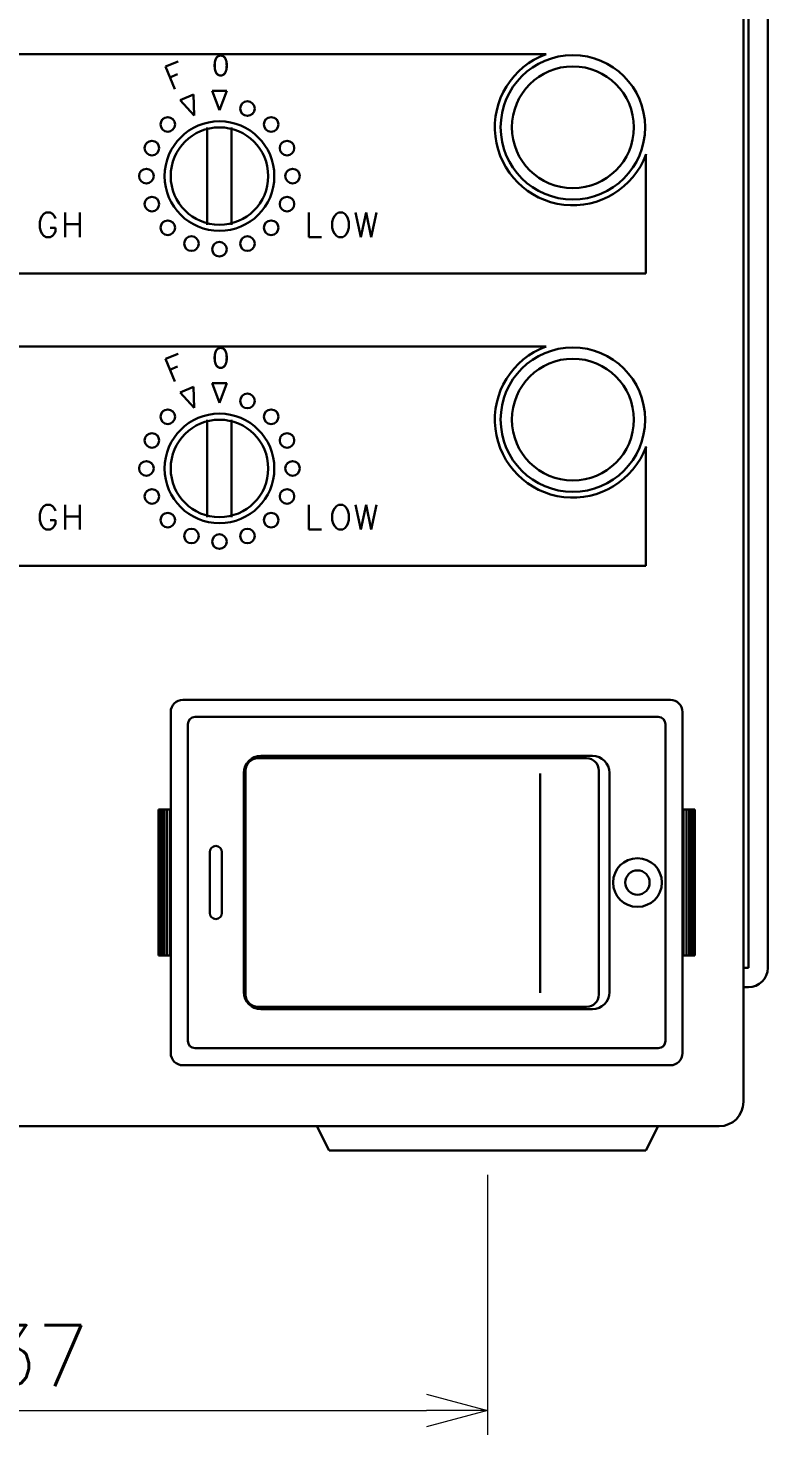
# Model space of a CAD drawing. Header units: inches. Extents: x -5 to 355, y -14 to 172.
# Drawn here: x 24.6 to 54.9, y -6.1 to 51.7 of the extents above; entities that cross this region are included whole.
import ezdxf

# ---------------------------------------------------------------- set-up
doc = ezdxf.new("R2010")
doc.units = ezdxf.units.IN
doc.header["$MEASUREMENT"] = 0
doc.layers.get('0').update_dxf_attribs({"lineweight": 30})
doc.layers.get('Defpoints').update_dxf_attribs({"lineweight": 9})
doc.layers.add('2KD_寸法１', color=7, linetype='Continuous', lineweight=15)
doc.layers.add('2KD_寸法１ @ 1', color=7, linetype='Continuous', lineweight=15)
doc.styles.add('BIGFONT', font='txt.shx', dxfattribs={"bigfont": 'bigfont'})
doc.styles.get("Standard").update_dxf_attribs({"font": 'txt', "bigfont": 'extfont2.shx'})
doc.dimstyles.new('KD-STD', dxfattribs={"dimscale": 0, "dimtxt": 2.5, "dimasz": 2.5, "dimexe": 1, "dimexo": 1, "dimgap": 1, "dimtad": 1, "dimdsep": 46, "dimtxsty": 'Standard', "dimblk": 'OPEN30', "dimcen": 0, "dimadec": 0, "dimazin": 0, "dimtfac": 1, "dimtmove": 0, "dimatfit": 3, "dimldrblk": 'OPEN30', "dimfxl": 1, "dimtolj": 1, "dimtzin": 0, "dimlwd": 15, "dimlwe": 15, "dimarcsym": 0})

# ---------------------------------------------------------------- blocks, each defined once
blk = doc.blocks.new('_Open30')
at = {"lineweight": -2}
for p, q in [((-1, 0.268), (0, 0)), ((0, 0), (-1, -0.268)), ((0, 0), (-1, 0))]:
    blk.add_line(p, q, dxfattribs=at)
blk = doc.blocks.new('*D63')
at = {"layer": '2KD_寸法１', "color": 0, "lineweight": 15}
for p, q in [((6.44, 4.599), (6.44, -6.072)), ((43.44, 4.599), (43.44, -6.072)), ((8.94, -5.072), (40.94, -5.072))]:
    blk.add_line(p, q, dxfattribs=at)
at = {"layer": 'Defpoints', "color": 0}
for p in [(6.44, 5.599), (43.44, 5.599), (43.44, -5.072)]:
    blk.add_point(p, dxfattribs=at)
at = {"layer": '2KD_寸法１', "color": 0, "lineweight": 15, "xscale": 2.5, "yscale": 2.5, "zscale": 2.5, "rotation": 180}
blk.add_blockref('_Open30', (6.44, -5.072), dxfattribs=at)
at = {"layer": '2KD_寸法１', "color": 0, "lineweight": 15, "xscale": 2.5, "yscale": 2.5, "zscale": 2.5}
blk.add_blockref('_Open30', (43.44, -5.072), dxfattribs=at)
at = {"layer": '2KD_寸法１', "color": 0, "lineweight": 15, "insert": (24.94, -2.822), "char_height": 2.5, "attachment_point": 5}
blk.add_mtext('\\A1;37', dxfattribs=at)
blk = doc.blocks.new('A$C6F742C00')
for p, q in [((59, 80), (59, 2)), ((59.2, 80.2), (59.2, 7.5)), ((60, 80), (60, 7.5)), ((13.5, 44.997), (50.9, 44.997)), ((35.883, 43.116), (36.437, 43.345)), ((36.437, 43.345), (36.466, 42.491)), ((37.2, 43.497), (37.8, 43.497)), ((37.2, 43.497), (37.5, 42.697)), ((37.8, 43.497), (37.5, 42.697)), ((35.883, 43.116), (36.466, 42.491)), ((37, 37.997), (37, 41.997)), ((38, 37.997), (38, 41.997)), ((55, 40.897), (55, 35.997)), ((55, 35.997), (18, 35.997)), ((13.5, 32.997), (50.9, 32.997)), ((35.883, 31.116), (36.437, 31.345)), ((36.437, 31.345), (36.466, 30.491)), ((37.2, 31.497), (37.8, 31.497)), ((37.2, 31.497), (37.5, 30.697)), ((37.8, 31.497), (37.5, 30.697)), ((35.883, 31.116), (36.466, 30.491)), ((37, 25.997), (37, 29.997)), ((38, 25.997), (38, 29.997)), ((55, 28.897), (55, 23.997)), ((55, 23.997), (18, 23.997)), ((36, 18.5), (56, 18.5)), ((35.5, 4), (35.5, 18)), ((56.5, 18), (56.5, 4)), ((36.2, 4.5), (36.2, 17.5)), ((36.5, 17.8), (55.5, 17.8)), ((55.8, 17.5), (55.8, 4.5)), ((39.2, 16.2), (52.8, 16.2)), ((38.574, 6.4), (38.574, 15.6)), ((39.074, 16.1), (52.563, 16.1)), ((53.063, 15.6), (53.063, 6.4)), ((38.5, 6.5), (38.5, 15.5)), ((50.652, 6.479), (50.652, 15.479)), ((53.5, 15.5), (53.5, 6.5)), ((35, 14), (35.5, 14)), ((35, 8), (35, 14)), ((35.036, 8), (35.036, 14)), ((35.081, 14), (35.081, 8)), ((35.146, 8), (35.146, 14)), ((35.23, 14), (35.23, 8)), ((35.335, 8), (35.335, 14)), ((35.462, 14), (35.462, 8)), ((56.5, 14), (57, 14)), ((56.537, 8), (56.537, 14)), ((56.665, 14), (56.665, 8)), ((56.769, 8), (56.769, 14)), ((56.854, 14), (56.854, 8)), ((56.918, 8), (56.918, 14)), ((56.964, 14), (56.964, 8)), ((57, 14), (57, 8)), ((37.1, 9.75), (37.1, 12.25)), ((37.6, 12.25), (37.6, 9.75)), ((35.5, 8), (35, 8)), ((57, 8), (56.5, 8)), ((59.2, 7.5), (59, 7.5)), ((59.2, 6.7), (59, 6.7)), ((52.563, 5.9), (39.074, 5.9)), ((52.8, 5.8), (39.2, 5.8)), ((55.5, 4.2), (36.5, 4.2)), ((56, 3.5), (36, 3.5)), ((2, 1), (58, 1))]:
    blk.add_line(p, q)
at = {"lineweight": 30}
for p, q in [((41.5, 1), (42, 0)), ((55.5, 1), (55, 0)), ((42, 0), (55, 0))]:
    blk.add_line(p, q, dxfattribs=at)
at = {"lineweight": 15}
blk.add_line((43, 1), (54, 1), dxfattribs=at)
for centre, radius in [((52, 42), 2.963), ((52, 42), 2.5), ((38.648, 42.768), 0.3), ((35.378, 42.118), 0.3), ((37.5, 39.997), 2.25), ((39.621, 42.118), 0.3), ((37.5, 39.997), 2), ((34.728, 41.145), 0.3), ((40.271, 41.145), 0.3), ((34.5, 39.997), 0.3), ((40.5, 39.997), 0.3), ((34.728, 38.849), 0.3), ((40.271, 38.849), 0.3), ((35.378, 37.875), 0.3), ((39.621, 37.875), 0.3), ((36.352, 37.225), 0.3), ((37.5, 36.997), 0.3), ((38.648, 37.225), 0.3), ((52, 30), 2.963), ((52, 30), 2.5), ((38.648, 30.768), 0.3), ((35.378, 30.118), 0.3), ((37.5, 27.997), 2.25), ((39.621, 30.118), 0.3), ((37.5, 27.997), 2), ((34.728, 29.145), 0.3), ((40.271, 29.145), 0.3), ((34.5, 27.997), 0.3), ((40.5, 27.997), 0.3), ((34.728, 26.849), 0.3), ((40.271, 26.849), 0.3), ((35.378, 25.875), 0.3), ((39.621, 25.875), 0.3), ((36.352, 25.225), 0.3), ((38.648, 25.225), 0.3), ((37.5, 24.997), 0.3), ((54.65, 11), 0.5)]:
    blk.add_circle(centre, radius)
for centre, radius, start, end in [((52, 41.997), 3.2, 110.13568, 339.77801), ((52, 29.997), 3.2, 110.13568, 339.77801), ((36, 18), 0.5, 90, 180), ((56, 18), 0.5, 0, 90), ((36.5, 17.5), 0.3, 90, 180), ((55.5, 17.5), 0.3, 0, 90), ((39.2, 15.5), 0.7, 90, 180), ((52.8, 15.5), 0.7, 0, 90), ((39.074, 15.6), 0.5, 90, 180), ((52.563, 15.6), 0.5, 0, 90), ((37.35, 12.25), 0.25, 90, 180), ((37.35, 12.25), 0.25, 0, 90), ((54.65, 11), 1, 90, 270), ((54.65, 11), 1, 0, 90), ((54.65, 11), 1, 270, 0), ((37.35, 9.75), 0.25, 180, 270), ((37.35, 9.75), 0.25, 270, 0), ((59.2, 7.5), 0.8, 270, 0), ((39.2, 6.5), 0.7, 180, 270), ((39.074, 6.4), 0.5, 180, 270), ((52.563, 6.4), 0.5, 270, 0), ((52.8, 6.5), 0.7, 270, 0), ((36.5, 4.5), 0.3, 180, 270), ((55.5, 4.5), 0.3, 270, 0), ((36, 4), 0.5, 180, 270), ((56, 4), 0.5, 270, 0), ((58, 2), 1, 270, 0)]:
    blk.add_arc(centre, radius, start, end)
for p in [(35.507, 43.501), (35.507, 31.501)]:
    blk.add_text('F', height=1, rotation=22.43573).set_placement(p)
at = {"style": 'BIGFONT'}
for p in [(37, 43.997), (37, 31.997)]:
    blk.add_text('０', height=1, dxfattribs=at).set_placement(p)
for s, p in [('G', (30, 37.497)), ('H', (31, 37.497)), ('L', (41, 37.497)), ('O', (42, 37.497)), ('W', (43, 37.497)), ('G', (30, 25.497)), ('H', (31, 25.497)), ('L', (41, 25.497)), ('O', (42, 25.497)), ('W', (43, 25.497))]:
    blk.add_text(s, height=1).set_placement(p)

msp = doc.modelspace()

# ---------------------------------------------------------------- block references
msp.add_blockref('A$C6F742C00', (-5.06, 5.599))

# ---------------------------------------------------------------- dimensions: what is measured, and where the dimension line sits
at = {"layer": '2KD_寸法１ @ 1', "lineweight": 15}
dim = msp.add_linear_dim(base=(43.44, -5.072), p1=(6.44, 5.599), p2=(43.44, 5.599), dimstyle='KD-STD', override={"dimscale": 1, "dimtix": 0, "dimtofl": 1, "dimtmove": 0, "dimatfit": 3}, dxfattribs=at)
dim.commit()
dim.dimension.update_dxf_attribs({"geometry": '*D63', "text_midpoint": (24.94, -2.822)})

doc.saveas('drawing.dxf')
